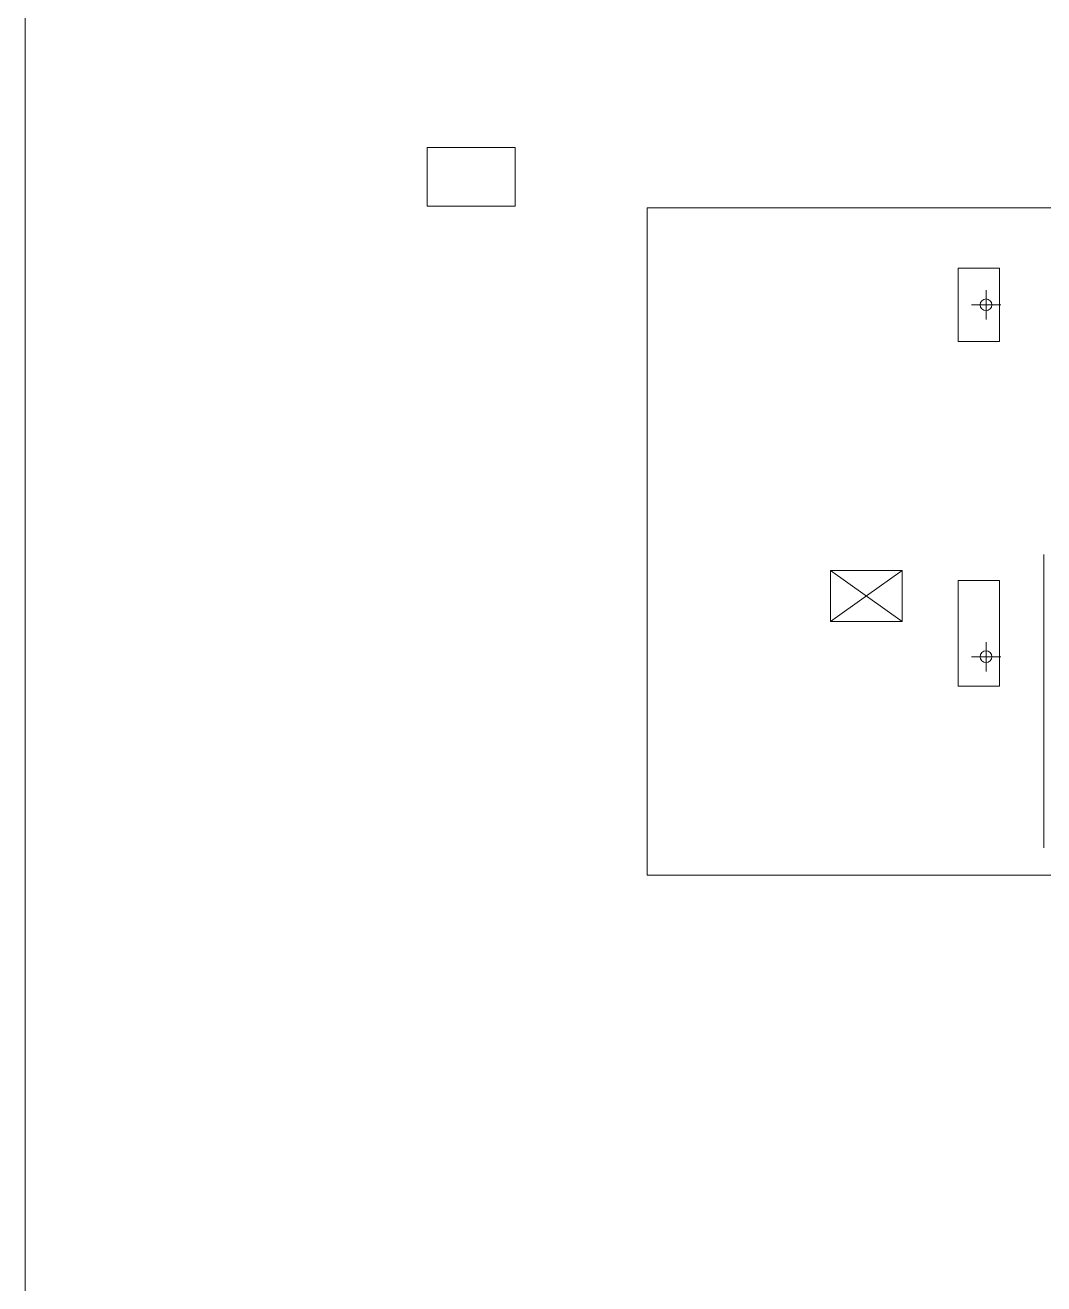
# Model space of a CAD drawing. Header units: millimetres. Extents: x 3056 to 110866, y 16649 to 58349.
# Drawn here: x 91386 to 94858, y 33777 to 38066 of the extents above; entities that cross this region are included whole.
import ezdxf

# ---------------------------------------------------------------- set-up
doc = ezdxf.new("R2010")
doc.units = ezdxf.units.MM
doc.layers.add('1', color=7, linetype='Continuous', true_color=0xffffff)

msp = doc.modelspace()

# ---------------------------------------------------------------- linework, layer by layer
at = {"layer": '1', "color": 143, "linetype": 'Continuous', "lineweight": 13}
msp.add_line((91386.5, 27999.3), (91386.5, 47349.3), dxfattribs=at)
at = {"layer": '1', "color": 9, "linetype": 'Continuous', "lineweight": 13}
for p, q in [((91386.5, 27999.3), (91386.5, 47349.3)), ((93056.5, 37649.3), (92756.5, 37649.3)), ((92756.5, 37649.3), (92756.5, 37449.3)), ((93056.5, 37449.3), (93056.5, 37649.3)), ((92756.5, 37449.3), (93056.5, 37449.3))]:
    msp.add_line(p, q, dxfattribs=at)
at = {"layer": '1', "color": 80, "linetype": 'Continuous', "lineweight": 13}
for p, q in [((93506.5, 35169.3), (93506.5, 37443.3)), ((93506.5, 35169.3), (93506.5, 37443.3)), ((93506.5, 37443.3), (99133.5, 37443.3)), ((93506.5, 37443.3), (99133.5, 37443.3)), ((94707, 37238.3), (94567, 37238.3)), ((94567, 37238.3), (94567, 36988.3)), ((94707, 36988.3), (94707, 37238.3)), ((94661.5, 37063.3), (94661.5, 37163.3)), ((94711.5, 37113.3), (94611.5, 37113.3)), ((94567, 36988.3), (94707, 36988.3)), ((94131.5, 36208.3), (94375.5, 36034.3)), ((94131.5, 36208.3), (94375.5, 36208.3)), ((94131.5, 36034.3), (94131.5, 36208.3)), ((94375.5, 36208.3), (94253.5, 36121.3)), ((94375.5, 36208.3), (94375.5, 36034.3)), ((94567, 36174.3), (94567, 35814.3)), ((94707, 36174.3), (94567, 36174.3)), ((94707, 35814.3), (94707, 36174.3)), ((94131.5, 36034.3), (94253.5, 36121.3)), ((94375.5, 36034.3), (94131.5, 36034.3)), ((94661.5, 35864.3), (94661.5, 35964.3)), ((94711.5, 35914.3), (94611.5, 35914.3)), ((94567, 35814.3), (94707, 35814.3)), ((99133.5, 35169.3), (93506.5, 35169.3)), ((99133.5, 35169.3), (93506.5, 35169.3))]:
    msp.add_line(p, q, dxfattribs=at)
for centre in [(94661.5, 37113.3), (94661.5, 35914.3)]:
    msp.add_circle(centre, 20, dxfattribs=at)
for points, knots in [([(94858.5, 36262.6), (94858.5, 36262.5), (94858.5, 36262.2), (94858.5, 36262), (94858.5, 36261.3), (94858.5, 36260.5), (94858.5, 36259.5), (94858.5, 36258.2), (94858.5, 36256.8), (94858.5, 36255.1), (94858.5, 36253.3), (94858.5, 36251.2), (94858.5, 36248.9), (94858.5, 36246.5), (94858.5, 36243.8), (94858.5, 36240.9), (94858.5, 36237.8), (94858.5, 36234.6), (94858.5, 36231.1), (94858.5, 36227.4), (94858.5, 36223.6), (94858.5, 36219.5), (94858.5, 36215.3), (94858.5, 36210.9), (94858.5, 36206.3), (94858.5, 36201.5), (94858.5, 36196.5), (94858.5, 36191.3), (94858.5, 36186), (94858.5, 36180.5), (94858.5, 36174.8), (94858.5, 36168.9), (94858.5, 36162.9), (94858.5, 36156.7), (94858.5, 36150.3), (94858.5, 36143.8), (94858.5, 36137.1), (94858.5, 36130.3), (94858.5, 36123.3), (94858.5, 36116.2), (94858.5, 36108.9), (94858.5, 36101.5), (94858.5, 36093.9), (94858.5, 36086.2), (94858.5, 36078.3), (94858.5, 36070.4), (94858.5, 36062.3), (94858.5, 36054), (94858.5, 36045.7), (94858.5, 36037.2), (94858.5, 36028.6), (94858.5, 36020), (94858.5, 36011.2), (94858.5, 36002.3), (94858.5, 35993.3), (94858.5, 35984.2), (94858.5, 35975), (94858.5, 35965.7), (94858.5, 35956.3), (94858.5, 35946.9), (94858.5, 35937.4), (94858.5, 35932.6), (94858.5, 35923), (94858.5, 35913.3), (94858.5, 35903.5), (94858.5, 35898.6), (94858.5, 35888.8), (94858.5, 35878.9), (94858.5, 35868.9), (94858.5, 35858.9), (94858.5, 35848.9), (94858.5, 35838.8), (94858.5, 35828.8), (94858.5, 35818.6), (94858.5, 35808.5), (94858.5, 35798.3), (94858.5, 35788.1), (94858.5, 35777.9), (94858.5, 35767.7), (94858.5, 35762.6)], [0, 0, 0.000212, 0.000836, 0.001355, 0.002603, 0.004265, 0.006345, 0.008832, 0.011737, 0.015049, 0.018775, 0.022908, 0.027448, 0.03239, 0.037735, 0.043481, 0.04963, 0.056171, 0.063103, 0.070427, 0.078136, 0.086227, 0.094705, 0.103552, 0.112776, 0.122369, 0.132328, 0.142647, 0.15332, 0.164348, 0.175725, 0.187446, 0.1995, 0.211894, 0.224609, 0.237653, 0.251009, 0.264678, 0.278658, 0.29293, 0.307503, 0.322362, 0.337501, 0.352916, 0.3686, 0.384549, 0.400752, 0.41721, 0.433905, 0.450838, 0.467999, 0.485377, 0.502977, 0.520778, 0.53878, 0.556973, 0.57535, 0.593908, 0.61263, 0.631516, 0.650555, 0.660112, 0.679368, 0.698752, 0.718267, 0.728083, 0.747768, 0.767559, 0.787445, 0.807421, 0.827476, 0.847606, 0.867793, 0.888039, 0.908333, 0.928663, 0.949026, 0.969409, 0.989803, 1, 1]), ([(94858.5, 35762.6), (94858.5, 35752.4), (94858.5, 35742.3), (94858.5, 35732.1), (94858.5, 35721.9), (94858.5, 35711.7), (94858.5, 35701.6), (94858.5, 35691.5), (94858.5, 35681.4), (94858.5, 35671.4), (94858.5, 35661.4), (94858.5, 35651.4), (94858.5, 35641.5), (94858.5, 35631.6), (94858.5, 35621.8), (94858.5, 35612), (94858.5, 35607.2), (94858.5, 35597.5), (94858.5, 35587.9), (94858.5, 35578.4), (94858.5, 35569), (94858.5, 35559.6), (94858.5, 35550.3), (94858.5, 35541.1), (94858.5, 35532), (94858.5, 35523), (94858.5, 35514.1), (94858.5, 35505.3), (94858.5, 35496.6), (94858.5, 35488.1), (94858.5, 35479.6), (94858.5, 35471.3), (94858.5, 35467.1), (94858.5, 35458.9), (94858.5, 35450.9), (94858.5, 35443), (94858.5, 35435.2), (94858.5, 35427.6), (94858.5, 35420.1), (94858.5, 35412.7), (94858.5, 35409.1), (94858.5, 35402), (94858.5, 35395), (94858.5, 35388.2), (94858.5, 35381.5), (94858.5, 35375), (94858.5, 35371.7), (94858.5, 35365.5), (94858.5, 35359.3), (94858.5, 35353.4), (94858.5, 35347.6), (94858.5, 35342), (94858.5, 35336.6), (94858.5, 35331.3), (94858.5, 35326.3), (94858.5, 35323.8), (94858.5, 35319), (94858.5, 35314.4), (94858.5, 35310), (94858.5, 35305.8), (94858.5, 35301.7), (94858.5, 35297.9), (94858.5, 35294.2), (94858.5, 35290.7), (94858.5, 35287.5), (94858.5, 35284.4), (94858.5, 35281.5), (94858.5, 35278.8), (94858.5, 35276.4), (94858.5, 35274.1), (94858.5, 35272), (94858.5, 35270.2), (94858.5, 35268.5), (94858.5, 35267.1), (94858.5, 35265.8), (94858.5, 35264.8), (94858.5, 35263.9), (94858.5, 35263.3), (94858.5, 35262.9), (94858.5, 35262.7), (94858.5, 35262.6)], [0, 0, 0.020399, 0.040788, 0.061161, 0.081508, 0.101822, 0.122095, 0.142314, 0.162476, 0.182568, 0.202587, 0.22252, 0.242364, 0.262102, 0.281734, 0.301245, 0.310939, 0.330264, 0.349446, 0.368486, 0.387372, 0.406094, 0.424652, 0.44303, 0.461223, 0.479225, 0.497026, 0.514621, 0.532004, 0.549165, 0.566098, 0.582794, 0.59108, 0.60741, 0.623492, 0.639309, 0.654861, 0.670143, 0.68514, 0.699856, 0.707069, 0.721346, 0.735321, 0.748995, 0.762351, 0.775395, 0.781835, 0.794387, 0.80661, 0.818501, 0.830052, 0.841255, 0.852108, 0.862607, 0.872746, 0.877635, 0.887229, 0.896452, 0.9053, 0.913777, 0.921868, 0.929578, 0.936902, 0.943834, 0.950375, 0.956524, 0.96227, 0.967615, 0.972557, 0.977098, 0.98123, 0.984956, 0.988268, 0.991173, 0.993661, 0.99574, 0.997402, 0.998651, 0.999481, 0.999899, 1, 1])]:
    msp.add_open_spline(points, degree=1, knots=knots, dxfattribs=at)

doc.saveas('drawing.dxf')
